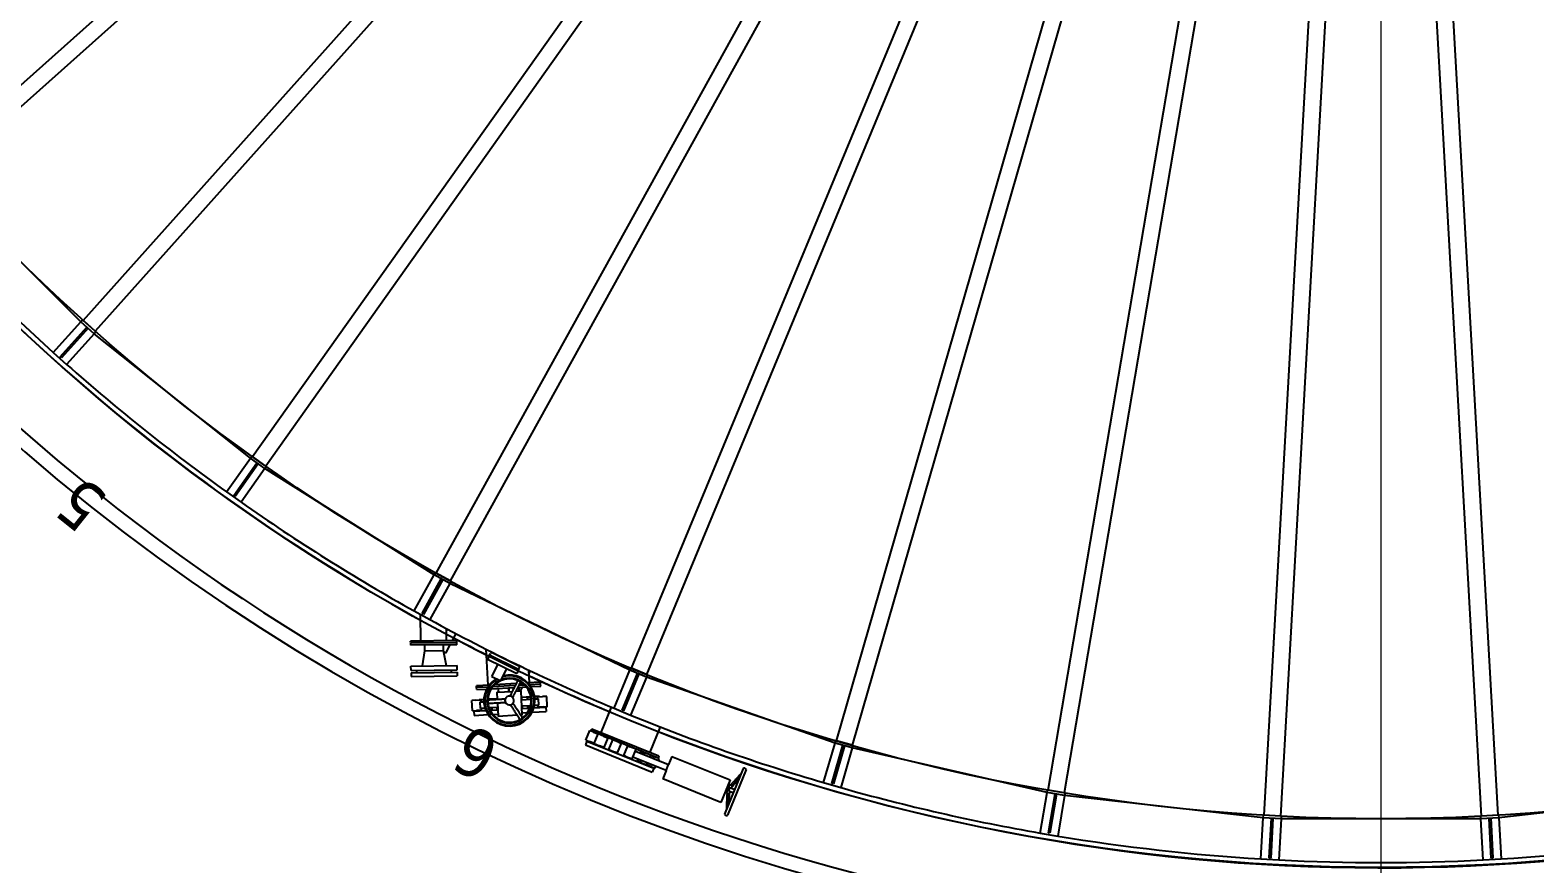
# Model space of a CAD drawing. Header units: millimetres. Extents: x 0 to 118900, y 0 to 84100.
# Drawn here: x 46862 to 56137, y 6551 to 11692 of the extents above; entities that cross this region are included whole.
import ezdxf

# ---------------------------------------------------------------- set-up
doc = ezdxf.new("R2010")
doc.units = ezdxf.units.MM
doc.header["$LTSCALE"] = 100
doc.linetypes.add('CHAIN', pattern=[0.3543, 0.2362, -0.0295, 0.0591, -0.0295])
doc.layers.add('4003-AREA-04.1_F-Foundation', color=7, linetype='Continuous', lineweight=25, true_color=0xadadad)
for name, color, linetype, lineweight in [('4003-AREA-04.1_T-Tank', 7, 'Continuous', 25), ('Center Mark', 7, 'Continuous', 18), ('Dimension', 7, 'Continuous', 18), ('Symbol', 7, 'Continuous', 18), ('Visible', 7, 'Continuous', 25)]:
    doc.layers.add(name, color=color, linetype=linetype, lineweight=lineweight)
doc.styles.add('Text Style176', font='tahoma.ttf')
doc.styles.add('Title', font='arial.ttf')
doc.dimstyles.new('Default - Method 2b', dxfattribs={"dimscale": 100, "dimtxt": 3, "dimasz": 2.5, "dimexe": 3, "dimexo": 0.5, "dimgap": 0.7, "dimtad": 0, "dimtoh": 1, "dimdec": 1, "dimrnd": 1e-08, "dimtxsty": 'Title', "dimcen": 0.09, "dimdle": 10, "dimclrd": 256, "dimclre": 256, "dimclrt": 7, "dimadec": 0, "dimazin": 2, "dimtfac": 0.833333, "dimtdec": 1, "dimtmove": 0, "dimatfit": 3, "dimfxl": 1, "dimtolj": 1, "dimlwd": -1, "dimlwe": -1, "dimarcsym": 0})

# ---------------------------------------------------------------- blocks, each defined once
blk = doc.blocks.new('*D26')
at = {"layer": 'Defpoints', "color": 0, "transparency": 16777216}
for p in [(24937.9, 18779.6), (55187.9, 18779.6), (55187.9, 4279.6)]:
    blk.add_point(p, dxfattribs=at)
at = {"layer": 'Dimension', "transparency": 16777216}
for p, q in [((24937.9, 18729.6), (24937.9, 3979.6)), ((55187.9, 18729.6), (55187.9, 3979.6)), ((25187.9, 4279.6), (54937.9, 4279.6))]:
    blk.add_line(p, q, dxfattribs=at)
for points in [[(25187.9, 4321.3), (25187.9, 4237.9), (24937.9, 4279.6)], [(54937.9, 4321.3), (54937.9, 4237.9), (55187.9, 4279.6)]]:
    blk.add_solid(points, dxfattribs=at)
at = {"layer": 'Dimension', "color": 7, "transparency": 16777216, "insert": (39499, 4349.6), "char_height": 300, "attachment_point": 7, "style": 'Title'}
blk.add_mtext('\\A1;30250', dxfattribs=at)

msp = doc.modelspace()

# ---------------------------------------------------------------- linework, layer by layer
at = {"layer": '4003-AREA-04.1_F-Foundation'}
msp.add_circle((55187.91, 18779.59), 12250, dxfattribs=at)
at = {"layer": '4003-AREA-04.1_T-Tank'}
msp.add_circle((55187.91, 18779.59), 11950, dxfattribs=at)
at = {"layer": 'Center Mark', "linetype": 'CHAIN', "ltscale": 23.990969}
msp.add_line((55187.91, 31825.59), (55187.91, 5733.59), dxfattribs=at)
at = {"layer": 'Visible'}
for p, q in [((52973.17, 16733.13), (46311.18, 10779.05)), ((47188.2, 9902.11), (53143.35, 16566.55)), ((53241.23, 16526.01), (47262.77, 9835.48)), ((48232.47, 9062.25), (53462.68, 16434.28)), ((53557.45, 16395.03), (48314.03, 9004.38)), ((49364.2, 8344.59), (53765.42, 16308.88)), ((53858.39, 16270.37), (49451.72, 8296.22)), ((50569.17, 7758.15), (54059.99, 16186.87)), ((54152.38, 16148.6), (50661.56, 7719.89)), ((51832.22, 7310.31), (54353.98, 16065.09)), ((54446.96, 16026.58), (51928.31, 7282.64)), ((53137.47, 7006.71), (54654.94, 15940.43)), ((54749.7, 15901.18), (53236.06, 6989.97)), ((54468.51, 6851.16), (54971.17, 15809.45)), ((55069.05, 15768.9), (54568.35, 6845.56)), ((55808.59, 6845.62), (55307.04, 15769.02)), ((55404.92, 15809.56), (55908.43, 6851.23)), ((46244.54, 10853.61), (51414.54, 15474.24)), ((47173.99, 9893.7), (46302.78, 10764.83)), ((47004.57, 9704.11), (47173.81, 9893.51)), ((47047.85, 9677.51), (47211.1, 9860.2)), ((47218.55, 9853.53), (47055.31, 9670.84)), ((47173.81, 9893.51), (47184.48, 9905.44)), ((47255.84, 9820.22), (47173.81, 9893.51)), ((47188.2, 9902.11), (47184.48, 9905.44)), ((47262.77, 9835.48), (47188.2, 9902.11)), ((47266.5, 9832.15), (47255.84, 9820.22)), ((47266.5, 9832.15), (47262.77, 9835.48)), ((47255.84, 9820.22), (47086.6, 9630.82)), ((48219.28, 9052.3), (47256.01, 9820.41)), ((47004.57, 9704.11), (47086.6, 9630.82)), ((47055.31, 9670.84), (47047.85, 9677.51)), ((48072.16, 8844.93), (48219.13, 9052.09)), ((48118.14, 8823.34), (48259.91, 9023.16)), ((48268.07, 9017.37), (48126.3, 8817.55)), ((48219.13, 9052.09), (48228.39, 9065.14)), ((48308.85, 8988.44), (48219.13, 9052.09)), ((48232.47, 9062.25), (48228.39, 9065.14)), ((48314.03, 9004.38), (48232.47, 9062.25)), ((48318.1, 9001.49), (48308.85, 8988.44)), ((48318.1, 9001.49), (48314.03, 9004.38)), ((48308.85, 8988.44), (48161.87, 8781.28)), ((49352.21, 8333.23), (48309, 8988.65)), ((48072.16, 8844.93), (48161.87, 8781.28)), ((48126.3, 8817.55), (48118.14, 8823.34)), ((49229.23, 8110.69), (49352.08, 8333)), ((49277.34, 8094.38), (49395.85, 8308.82)), ((49404.6, 8303.98), (49286.1, 8089.54)), ((49448.36, 8279.8), (49325.51, 8057.48)), ((49352.08, 8333), (49359.82, 8347)), ((49448.36, 8279.8), (49352.08, 8333)), ((49364.2, 8344.59), (49359.82, 8347)), ((49451.72, 8296.22), (49364.2, 8344.59)), ((49456.1, 8293.8), (49448.36, 8279.8)), ((50558.52, 7745.52), (49448.49, 8280.02)), ((49456.1, 8293.8), (49451.72, 8296.22)), ((49229.23, 8110.69), (49325.51, 8057.48)), ((49270.2, 7926.2), (49268.14, 8089.19)), ((49286.1, 8089.54), (49277.34, 8094.38)), ((49429.19, 7928.21), (49428.25, 8002.08)), ((49432.86, 7999.62), (49428.39, 7991.19)), ((49492.18, 7929), (49207.21, 7925.4)), ((49207.36, 7913.4), (49207.21, 7925.4)), ((49492.33, 7917.01), (49207.36, 7913.4)), ((49492.36, 7915.01), (49207.38, 7911.4)), ((49207.53, 7899.4), (49207.38, 7911.4)), ((49492.51, 7903.01), (49207.53, 7899.4)), ((49240.85, 7913.83), (49240.88, 7911.83)), ((49293.03, 7900.48), (49293.47, 7865.36)), ((49407.02, 7901.93), (49407.46, 7866.81)), ((49449.23, 7902.46), (49422.09, 7851.33)), ((49458.84, 7916.58), (49458.86, 7914.58)), ((49485.86, 7971.49), (49463.12, 7928.64)), ((49492.33, 7917.01), (49492.18, 7929)), ((49492.51, 7903.01), (49492.36, 7915.01)), ((49293.32, 7865.36), (49277.96, 7772.28)), ((49293.32, 7865.36), (49407.61, 7866.81)), ((49407.61, 7866.81), (49425.33, 7774.15)), ((49420.32, 7852.27), (49409.27, 7858.13)), ((49420.32, 7852.27), (49422.09, 7851.33)), ((49670.54, 7876.06), (49682.67, 7653.82)), ((49690.27, 7832.06), (49681.44, 7814.11)), ((49681.44, 7814.11), (49860.9, 7725.82)), ((49690.27, 7832.06), (49869.73, 7743.77)), ((49693.36, 7838.34), (49698.44, 7848.66)), ((49872.82, 7750.05), (49693.36, 7838.34)), ((49874.25, 7771.08), (49709.15, 7852.31)), ((49718.09, 7818.38), (49719.41, 7821.07)), ((49843.24, 7760.15), (49719.41, 7821.07)), ((49751.81, 7831.32), (49753.39, 7834.53)), ((49831.58, 7792.07), (49833.16, 7795.28)), ((49209.15, 7771.41), (49494.13, 7775.02)), ((49209.49, 7744.41), (49209.15, 7771.41)), ((49209.49, 7744.41), (49494.47, 7748.02)), ((49209.68, 7729.42), (49494.66, 7733.02)), ((49209.68, 7729.42), (49209.96, 7707.42)), ((49209.96, 7707.42), (49494.94, 7711.02)), ((49246.18, 7729.88), (49245.99, 7744.88)), ((49458.16, 7732.56), (49457.97, 7747.56)), ((49494.47, 7748.02), (49494.13, 7775.02)), ((49494.66, 7733.02), (49494.94, 7711.02)), ((49744.25, 7783.21), (49706.29, 7706.05)), ((49706.29, 7706.05), (49708.08, 7705.16)), ((49758.33, 7680.44), (49708.08, 7705.16)), ((49798.09, 7756.72), (49760.12, 7679.56)), ((49841.91, 7757.45), (49843.24, 7760.15)), ((49869.73, 7743.77), (49860.9, 7725.82)), ((49872.82, 7750.05), (49877.89, 7760.37)), ((49933.98, 7746.71), (49938.29, 7667.76)), ((49942.94, 7742.44), (49935.11, 7726.05)), ((50461.23, 7510.61), (50558.43, 7745.28)), ((50510.87, 7499.79), (50604.62, 7726.15)), ((50613.86, 7722.32), (50520.11, 7495.97)), ((50558.43, 7745.28), (50564.55, 7760.06)), ((50660.05, 7703.19), (50558.43, 7745.28)), ((50660.05, 7703.19), (50562.86, 7468.52)), ((50569.17, 7758.15), (50564.55, 7760.06)), ((50661.56, 7719.89), (50569.17, 7758.15)), ((50666.18, 7717.97), (50660.05, 7703.19)), ((51823.06, 7296.57), (50660.15, 7703.43)), ((50666.18, 7717.97), (50661.56, 7719.89)), ((49691.07, 7654.28), (49613.27, 7650.03)), ((49613.92, 7638.05), (49613.27, 7650.03)), ((49682.42, 7641.79), (49613.92, 7638.05)), ((49682.42, 7641.79), (49613.92, 7638.05)), ((49614.58, 7626.07), (49613.92, 7638.05)), ((49614.58, 7626.07), (49675.44, 7629.39)), ((49703.84, 7630.94), (49845.51, 7638.66)), ((49851.77, 7651.02), (49713, 7643.45)), ((49851.77, 7651.02), (49713, 7643.45)), ((49858.04, 7663.38), (49724.92, 7656.12)), ((49738.65, 7609.8), (49833.5, 7614.97)), ((49738.65, 7609.8), (49741.12, 7564.37)), ((49750.72, 7610.46), (49747.55, 7633.32)), ((49758.33, 7680.44), (49760.12, 7679.56)), ((49812.79, 7613.84), (49811.53, 7636.81)), ((49812.03, 7636.84), (49813.28, 7613.87)), ((49856.56, 7616.23), (49887.42, 7617.92)), ((49868.57, 7639.92), (49919.72, 7642.71)), ((49909.26, 7654.16), (49874.83, 7652.28)), ((49909.26, 7654.16), (49874.83, 7652.28)), ((49875.35, 7617.26), (49876.01, 7640.33)), ((49882.45, 7620.58), (49875.54, 7623.88)), ((49896.03, 7665.45), (49881.1, 7664.64)), ((49882.45, 7620.58), (49884.25, 7619.72)), ((49894.59, 7641.34), (49884.25, 7619.72)), ((49895.54, 7469.14), (49887.42, 7617.92)), ((50007.68, 7671.54), (49929.88, 7667.3)), ((50008.34, 7659.56), (49939.84, 7655.83)), ((50008.34, 7659.56), (49939.84, 7655.83)), ((49948.12, 7644.26), (50008.99, 7647.58)), ((50008.34, 7659.56), (50007.68, 7671.54)), ((50008.99, 7647.58), (50008.34, 7659.56)), ((49609.89, 7560.21), (49585.05, 7558.86)), ((49588.54, 7494.95), (49585.05, 7558.86)), ((49609.89, 7560.21), (49640.87, 7561.9)), ((49658.71, 7565.38), (49629.49, 7563.79)), ((49629.63, 7561.29), (49629.49, 7563.79)), ((49636.27, 7549.64), (49658.74, 7550.86)), ((49638.45, 7509.69), (49636.27, 7549.64)), ((49658.62, 7562.87), (49640.87, 7561.9)), ((49641.53, 7549.92), (49640.87, 7561.9)), ((49682.58, 7564.18), (49703.98, 7565.35)), ((49740.82, 7569.86), (49682.71, 7566.69)), ((49743.79, 7515.44), (49690.59, 7512.54)), ((49703.98, 7565.35), (49704.15, 7562.35)), ((49706.81, 7513.42), (49707.47, 7501.44)), ((49740.96, 7567.36), (49737.56, 7567.18)), ((49737.72, 7564.18), (49737.56, 7567.18)), ((49741.05, 7503.27), (49740.39, 7515.26)), ((49742.21, 7544.4), (49746.76, 7461.02)), ((49947.71, 7581.14), (49889.6, 7577.97)), ((49893.14, 7575.66), (49889.74, 7575.48)), ((49890.39, 7563.5), (49949.4, 7566.71)), ((49945.77, 7526.46), (49892.57, 7523.56)), ((49893.79, 7563.68), (49893.14, 7575.66)), ((49896.62, 7511.76), (49895.97, 7523.74)), ((49926.72, 7577.5), (49948.12, 7578.66)), ((49927.37, 7565.51), (49926.72, 7577.5)), ((49930.2, 7513.59), (49929.55, 7525.57)), ((49942.13, 7514.24), (49930.2, 7513.59)), ((49966.89, 7513.09), (50041.14, 7517.14)), ((49967.63, 7515.63), (49993.31, 7517.03)), ((49997.91, 7529.3), (49970.55, 7527.81)), ((50000.94, 7584.05), (49971.72, 7582.45)), ((49989.83, 7580.94), (49972.08, 7579.97)), ((49973.27, 7568.02), (49995.74, 7569.24)), ((49989.83, 7580.94), (50020.81, 7582.63)), ((49990.48, 7568.95), (49989.83, 7580.94)), ((49993.31, 7517.03), (49992.66, 7529.01)), ((50024.3, 7518.72), (49993.31, 7517.03)), ((49997.91, 7529.3), (49995.74, 7569.24)), ((50001.07, 7581.55), (50000.94, 7584.05)), ((50004.7, 7515.15), (50004.56, 7517.65)), ((50045.65, 7583.98), (50020.81, 7582.63)), ((50024.3, 7518.72), (50049.13, 7520.08)), ((50041.14, 7517.14), (50042.56, 7491.18)), ((50049.13, 7520.08), (50045.65, 7583.98)), ((50444.01, 7517.98), (50380.45, 7361.31)), ((49588.54, 7494.95), (49613.37, 7496.31)), ((49596.8, 7492.9), (49671.06, 7496.95)), ((49596.8, 7492.9), (49598.22, 7466.94)), ((49598.22, 7466.94), (49684.63, 7471.65)), ((49644.36, 7498), (49613.37, 7496.31)), ((49633.25, 7494.89), (49633.11, 7497.39)), ((49665.81, 7511.19), (49638.45, 7509.69)), ((49644.36, 7498), (49643.71, 7509.98)), ((49644.36, 7498), (49670.04, 7499.4)), ((49707.47, 7501.44), (49695.54, 7500.79)), ((49696.73, 7498.35), (49744.58, 7500.96)), ((49713.18, 7473.21), (49746, 7475)), ((49741.05, 7503.27), (49744.45, 7503.46)), ((49863.52, 7467.39), (49746.76, 7461.02)), ((49895.54, 7469.14), (49886.58, 7468.65)), ((49893.22, 7511.57), (49896.62, 7511.76)), ((49893.36, 7509.08), (49941.21, 7511.69)), ((49894.78, 7483.12), (49927.6, 7484.91)), ((49956.15, 7486.46), (50042.56, 7491.18)), ((50461.23, 7510.61), (50562.86, 7468.52)), ((50520.11, 7495.97), (50510.87, 7499.79)), ((50287.33, 7314.38), (50311.39, 7373.68)), ((50334.44, 7364.33), (50311.39, 7373.68)), ((50324.39, 7384.06), (50319.88, 7372.94)), ((50319.88, 7372.94), (50732.23, 7205.64)), ((50324.39, 7384.06), (50736.74, 7216.76)), ((50334.44, 7364.33), (50363.2, 7352.66)), ((50339.14, 7293.36), (50363.2, 7352.66)), ((50352.76, 7356.9), (50353.7, 7359.22)), ((50395.99, 7339.36), (50363.2, 7352.66)), ((50395.99, 7339.36), (50421.76, 7328.9)), ((50421.76, 7328.9), (50397.7, 7269.6)), ((50744.25, 7396.17), (50680.68, 7239.5)), ((50293.94, 7309), (50284.16, 7284.91)), ((50284.16, 7284.91), (50696.52, 7117.61)), ((50287.33, 7314.38), (50310.38, 7305.03)), ((50293.94, 7309), (50706.29, 7141.7)), ((50339.14, 7293.36), (50310.38, 7305.03)), ((50327.76, 7295.28), (50328.7, 7297.59)), ((50339.14, 7293.36), (50371.93, 7280.05)), ((50397.7, 7269.6), (50371.93, 7280.05)), ((50428.86, 7256.96), (50452.92, 7316.26)), ((50428.86, 7256.96), (50468.08, 7241.04)), ((50492.14, 7300.35), (50452.92, 7316.26)), ((50480.51, 7236), (50468.08, 7241.04)), ((50504.57, 7295.3), (50480.51, 7236)), ((50492.14, 7300.35), (50504.57, 7295.3)), ((50521.59, 7219.33), (50545.65, 7278.64)), ((50545.65, 7278.64), (50558.08, 7273.6)), ((50597.3, 7257.68), (50558.08, 7273.6)), ((50573.24, 7198.38), (50597.3, 7257.68)), ((50592.79, 7246.56), (50796.74, 7163.82)), ((50623.95, 7233.92), (50628.47, 7245.04)), ((50628.47, 7245.04), (50654.23, 7234.59)), ((51752.68, 7052.25), (51822.99, 7296.32)), ((51803.22, 7047.06), (51871.03, 7282.48)), ((51880.64, 7279.72), (51812.83, 7044.29)), ((51822.99, 7296.32), (51827.41, 7311.7)), ((51928.69, 7265.88), (51822.99, 7296.32)), ((51832.22, 7310.31), (51827.41, 7311.7)), ((51928.31, 7282.64), (51832.22, 7310.31)), ((51928.69, 7265.88), (51858.38, 7021.8)), ((51933.12, 7281.25), (51928.31, 7282.64)), ((51933.12, 7281.25), (51928.69, 7265.88)), ((53129.9, 6992.03), (51928.76, 7266.13)), ((50534.02, 7214.29), (50521.59, 7219.33)), ((50534.02, 7214.29), (50573.24, 7198.38)), ((50781.7, 7126.75), (50577.75, 7209.5)), ((50604.4, 7185.74), (50608.92, 7196.85)), ((50630.17, 7175.28), (50604.4, 7185.74)), ((50630.17, 7175.28), (50662.97, 7161.97)), ((50687.03, 7221.28), (50654.23, 7234.59)), ((50662.97, 7161.97), (50667.48, 7173.09)), ((50691.73, 7150.31), (50662.97, 7161.97)), ((50672.47, 7155.42), (50673.41, 7157.74)), ((50682.52, 7210.16), (50687.03, 7221.28)), ((50687.03, 7221.28), (50715.79, 7209.61)), ((50691.73, 7150.31), (50714.77, 7140.96)), ((50697.47, 7217.04), (50698.41, 7219.36)), ((50714.77, 7140.96), (50719.28, 7152.08)), ((50738.83, 7200.26), (50715.79, 7209.61)), ((50736.74, 7216.76), (50732.23, 7205.64)), ((50734.32, 7189.14), (50738.83, 7200.26)), ((50781.7, 7126.75), (50796.74, 7163.82)), ((50817.23, 7214.32), (50796.74, 7163.82)), ((50817.23, 7214.32), (51175.84, 7068.82)), ((50706.29, 7141.7), (50696.52, 7117.61)), ((50781.7, 7126.75), (50761.21, 7076.25)), ((51119.82, 6930.75), (50761.21, 7076.25)), ((51175.84, 7068.82), (51119.82, 6930.75)), ((51256.65, 7140.32), (51142.26, 6858.38)), ((51275.18, 7132.8), (51160.79, 6850.86)), ((51752.68, 7052.25), (51858.38, 7021.8)), ((51154.87, 6995.86), (51147.45, 6998.86)), ((51172.73, 7039.87), (51152.05, 6988.91)), ((51169.19, 6981.95), (51152.05, 6988.91)), ((51169.91, 7032.92), (51162.49, 7035.93)), ((51173.58, 7020.64), (51166.06, 7002.1)), ((51175.77, 6998.17), (51169.19, 6981.95)), ((51189.87, 7032.92), (51172.73, 7039.87)), ((51189.87, 7032.92), (51183.29, 7016.7)), ((51812.83, 7044.29), (51803.22, 7047.06)), ((53087.33, 6741.36), (53129.86, 6991.78)), ((53129.86, 6991.78), (53132.54, 7007.55)), ((53238.31, 6973.36), (53129.86, 6991.78)), ((53137.47, 7006.71), (53132.54, 7007.55)), ((53236.06, 6989.97), (53137.47, 7006.71)), ((53138.13, 6741.86), (53179.16, 6983.4)), ((53189.01, 6981.73), (53147.99, 6740.19)), ((53238.31, 6973.36), (53195.77, 6722.94)), ((53240.99, 6989.13), (53236.06, 6989.97)), ((53240.99, 6989.13), (53238.31, 6973.36)), ((54462.63, 6835.73), (53238.35, 6973.61)), ((57138.58, 6973.79), (55914.31, 6835.79)), ((54448.39, 6581.87), (54462.62, 6835.47)), ((54462.62, 6835.47), (54463.52, 6851.44)), ((54572.45, 6829.3), (54462.62, 6835.47)), ((54468.51, 6851.16), (54463.52, 6851.44)), ((54568.35, 6845.56), (54468.51, 6851.16)), ((54498.81, 6588.05), (54512.54, 6832.67)), ((54522.52, 6832.11), (54508.8, 6587.49)), ((54572.45, 6829.3), (54558.22, 6575.7)), ((54573.34, 6845.28), (54568.35, 6845.56)), ((54573.34, 6845.28), (54572.45, 6829.3)), ((55804.48, 6829.62), (54572.46, 6829.56)), ((55808.59, 6845.62), (55803.6, 6845.34)), ((55804.5, 6829.36), (55803.6, 6845.34)), ((55914.32, 6835.54), (55804.5, 6829.36)), ((55818.75, 6575.76), (55804.5, 6829.36)), ((55908.43, 6851.23), (55808.59, 6845.62)), ((55868.17, 6587.55), (55854.42, 6832.17)), ((55864.4, 6832.73), (55878.15, 6588.12)), ((55913.43, 6851.51), (55908.43, 6851.23)), ((55913.43, 6851.51), (55914.32, 6835.54)), ((55914.32, 6835.54), (55928.58, 6581.94)), ((53087.33, 6741.36), (53195.77, 6722.94)), ((53147.99, 6740.19), (53138.13, 6741.86)), ((54508.8, 6587.49), (54498.81, 6588.05)), ((55878.15, 6588.12), (55868.17, 6587.55)), ((54448.39, 6581.87), (54558.22, 6575.7)), ((55818.75, 6575.76), (55928.58, 6581.94))]:
    msp.add_line(p, q, dxfattribs=at)
for centre, radius, start, end in [((55187.91, 18779.59), 12796, 225.675698, 85.418923), ((55187.91, 18779.59), 12250, 248.674309, 61.10467), ((55187.91, 18779.59), 12250, 211.496668, 241.10467), ((55187.91, 18779.59), 12220, 222.046284, 227.959098), ((55187.91, 18779.59), 12704, 225.67814, 314.792537), ((55187.91, 18779.59), 12220, 228.474855, 234.387669), ((55187.91, 18779.59), 12220, 234.903427, 240.81624), ((55187.91, 18779.59), 12220, 241.331998, 247.244812), ((55187.91, 18779.59), 12250, 242.1848, 243.240699), ((49705.62, 7845.13), 8, 63.80279, 153.80279), ((49731.92, 7822.71), 7, 179.179724, 243.80279), ((49816.06, 7558.44), 157.5, 121.578684, 104.961871), ((49816.06, 7558.44), 152.13, 120.295513, 106.75353), ((49836.9, 7771.06), 7, 243.80279, 308.425857), ((49870.72, 7763.9), 8, 333.80279, 63.80279), ((55187.91, 18779.59), 12250, 244.612345, 247.15885), ((49816.06, 7558.44), 138.87, 116.58965, 112.087728), ((49816.06, 7558.44), 133.6, 114.853505, 178.829271), ((49816.06, 7558.44), 133.6, 67.414635, 114.689599), ((49816.06, 7558.44), 133.6, 58.829271, 67.414635), ((49816.06, 7558.44), 133.6, 307.414635, 58.829271), ((49816.06, 7558.44), 133.6, 178.829271, 187.414635), ((49816.06, 7558.44), 133.6, 187.414635, 298.829271), ((49816.06, 7558.44), 27.5, 161.798267, 204.445639), ((49816.06, 7558.44), 27.5, 84.445639, 161.798267), ((49816.06, 7558.44), 27.5, 204.445639, 281.798267), ((49816.06, 7558.44), 27.5, 41.798267, 84.445639), ((49816.06, 7558.44), 27.5, 281.798267, 324.445639), ((49816.06, 7558.44), 27.5, 324.445639, 41.798267), ((49816.06, 7558.44), 133.6, 298.829271, 307.414635), ((55187.91, 18779.59), 12220, 247.760569, 253.673383), ((51263.42, 7130.42), 12, 11.473889, 124.359269), ((55187.91, 18779.59), 12220, 254.189141, 260.101955), ((51154.02, 6860.76), 12, 191.473889, 304.359269), ((55187.91, 18779.59), 12220, 260.617712, 266.530526), ((55187.91, 18779.59), 12220, 273.474855, 279.387669), ((55187.91, 18779.59), 12220, 267.046284, 272.959098)]:
    msp.add_arc(centre, radius, start, end, dxfattribs=at)
for points, weights in [([(49867.37, 7681.79), (49827.02, 7602.2), (49818.72, 7585.81)], [1, 1.34371839245, 1]), ([(49836.56, 7576.77), (49844.86, 7593.15), (49885.21, 7672.75)], [1, 1.34371839244, 1]), ([(49789.93, 7567.03), (49771.59, 7566.03), (49682.49, 7561.17)], [1, 1.34371839244, 1]), ([(49683.58, 7541.2), (49772.68, 7546.06), (49791.02, 7547.06)], [1, 1.34371839244, 1]), ([(49821.68, 7531.52), (49831.72, 7516.14), (49880.48, 7441.4)], [1, 1.34371839245, 1]), ([(49897.23, 7452.33), (49848.47, 7527.07), (49838.43, 7542.45)], [1, 1.34371839244, 1]), ([(51180.26, 7036.81), (51191.14, 7049.49), (51243.6, 7108.16)], [1.00506725803, 1.34191598388, 1.0182443409]), ([(51185.99, 7023.36), (51195.27, 7034.18), (51228.84, 7071.79)], [1, 1.27776884727, 1.10659149782]), ([(51232.6, 7081.05), (51199.03, 7043.45), (51189.75, 7032.62)], [1.10659149782, 1.27776884728, 1]), ([(51155.31, 6890.54), (51158.55, 6969.17), (51159.58, 6985.85)], [1.0182443409, 1.34191598388, 1.00506725803]), ([(51166.06, 7002.1), (51170.95, 7000.12), (51195.69, 6990.08)], [1, 1.34433280742, 1.0182443409]), ([(51169.31, 6982.24), (51168.42, 6968.01), (51166.3, 6917.65)], [1, 1.27776884728, 1.10659149782]), ([(51170.06, 6926.91), (51172.18, 6977.28), (51173.07, 6991.51)], [1.10659149782, 1.27776884728, 1]), ([(51203.21, 7008.62), (51178.47, 7018.66), (51173.58, 7020.64)], [1.0182443409, 1.34433280742, 1])]:
    msp.add_rational_spline(points, weights, degree=2, dxfattribs=at)

# ---------------------------------------------------------------- texts
at = {"layer": 'Symbol', "color": 7, "char_height": 300, "attachment_point": 7, "style": 'Text Style176'}
for s, insert, rotation in [('5', (47356.29, 8817.21), 141.431262), ('6', (49777.83, 7323.38), 154.288405)]:
    msp.add_mtext(s, dxfattribs=dict(at, insert=insert, rotation=rotation))

# ---------------------------------------------------------------- dimensions: what is measured, and where the dimension line sits
at = {"layer": 'Dimension'}
dim = msp.add_linear_dim(base=(55187.91, 4279.59), p1=(24937.91, 18779.59), p2=(55187.91, 18779.59), angle=180, dimstyle='Default - Method 2b', override={"dimgap": 0.7, "dimtad": 1, "dimtoh": 0, "dimdec": 1, "dimtol": 0, "dimlim": 0, "dimtp": 0, "dimtm": 0, "dimtdec": 1, "dimtofl": 0, "dimatfit": 1}, dxfattribs=at)
dim.commit()
dim.dimension.update_dxf_attribs({"geometry": '*D26', "text_midpoint": (40062.91, 4279.59), "dimtype": 160})

doc.saveas('drawing.dxf')
